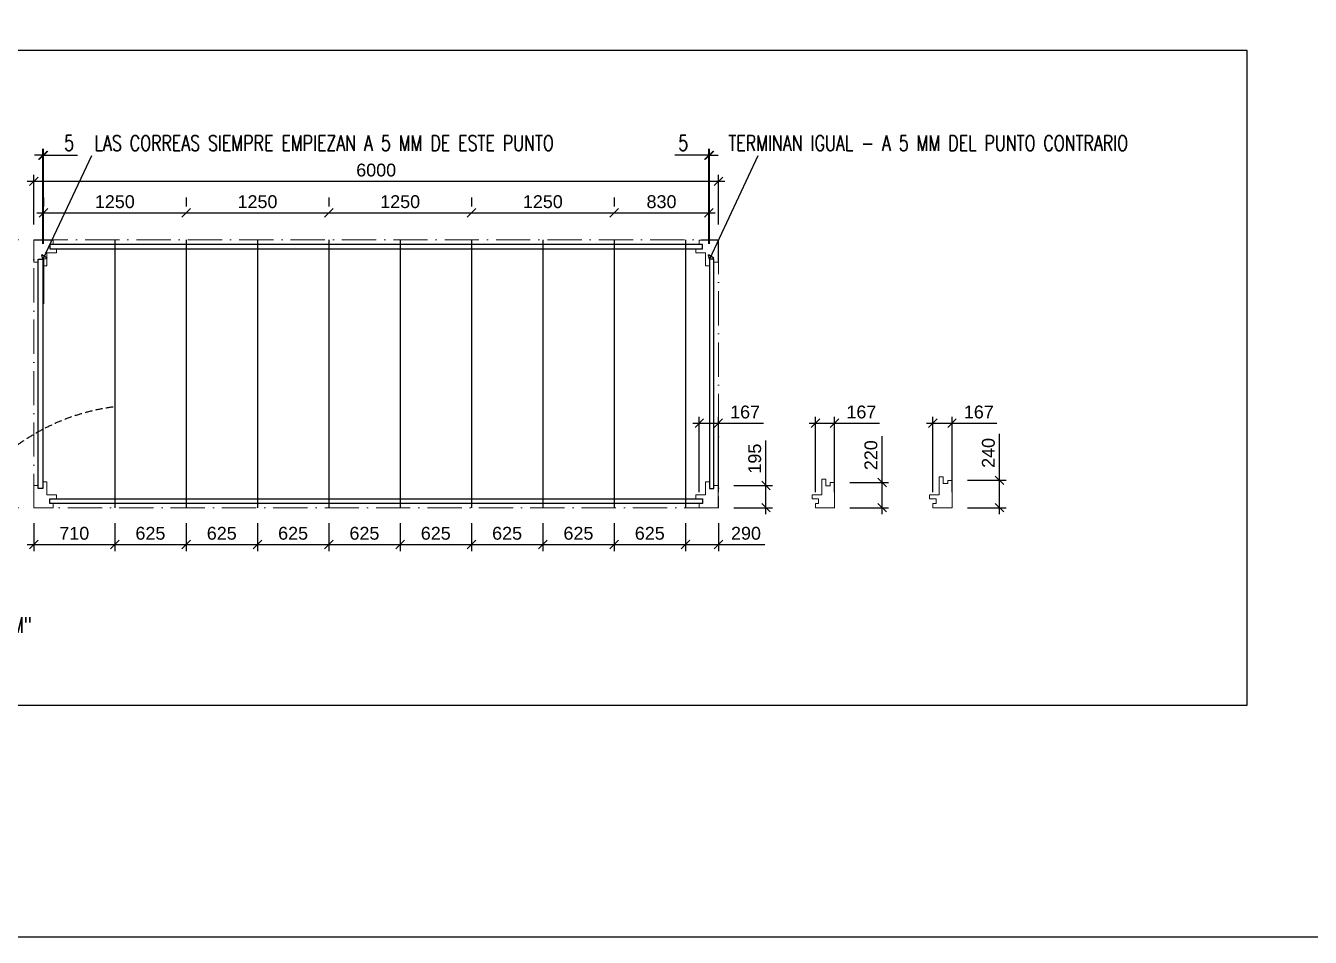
# Model space of a CAD drawing. Header units: millimetres. Extents: x 367645 to 474957, y -134457 to -104992.
# Drawn here: x 373293 to 384548, y -120970 to -112981 of the extents above; entities that cross this region are included whole.
import ezdxf

# ---------------------------------------------------------------- set-up
doc = ezdxf.new("R2010")
doc.units = ezdxf.units.MM
doc.header["$LTSCALE"] = 25
doc.header["$PDMODE"] = 35
doc.header["$PDSIZE"] = 5
doc.linetypes.add('ACAD_ISO10W100', pattern=[18, 12, -3, 0, -3])
doc.linetypes.add('TRAZOS2', pattern=[0.375, 0.25, -0.125])
doc.layers.add('CARRIL', color=3, linetype='Continuous')
doc.layers.add('CORREAS', color=4, linetype='Continuous')
for name, color, linetype, lineweight in [('Cotas', 1, 'Continuous', 13), ('PL-LIM-CASETA', 8, 'ACAD_ISO10W100', 9), ('PL-PILARES', 2, 'Continuous', 18)]:
    doc.layers.add(name, color=color, linetype=linetype, lineweight=lineweight)
doc.styles.add('ARIAL', font='arial.ttf')
doc.styles.add('ROMANS', font='romans.shx', dxfattribs={"width": 0.75})
doc.dimstyles.new('PMP-T-75', dxfattribs={"dimscale": 75, "dimtxt": 1.8, "dimasz": 1, "dimexe": 0.75, "dimexo": 1.8, "dimgap": 0.54, "dimtad": 1, "dimdec": 0, "dimzin": 0, "dimdsep": 46, "dimtxsty": 'ROMANS', "dimblk1": 'OBLIQUE', "dimblk2": 'OBLIQUE', "dimsah": 1, "dimcen": 1, "dimdle": 0.75, "dimadec": 0, "dimazin": 0, "dimtfac": 1, "dimtdec": 0, "dimtofl": 0, "dimtmove": 0, "dimatfit": 3, "dimldrblk": 'OBLIQUE', "dimfxl": 1, "dimtolj": 1, "dimtzin": 0, "dimarcsym": 0})

# ---------------------------------------------------------------- blocks, each defined once
blk = doc.blocks.new('_OBLIQUE')
at = {"color": 0, "linetype": 'ByBlock'}
blk.add_line((-0.5, -0.5), (0.5, 0.5), dxfattribs=at)
blk = doc.blocks.new('*D165')
at = {"layer": 'Cotas', "color": 0, "lineweight": -2, "transparency": 16777216}
for p, q in [((373307, -114345), (379420, -114345)), ((373364, -114722), (373364, -114289)), ((379364, -114722), (379364, -114289))]:
    blk.add_line(p, q, dxfattribs=at)
at = {"layer": 'Defpoints', "color": 0, "transparency": 16777216}
for p in [(379364, -114345), (373364, -114857), (379364, -114857)]:
    blk.add_point(p, dxfattribs=at)
at = {"layer": 'Cotas', "color": 0, "lineweight": -2, "transparency": 16777216, "xscale": 75, "yscale": 75, "zscale": 75, "rotation": 180}
blk.add_blockref('_OBLIQUE', (373364, -114345), dxfattribs=at)
at = {"layer": 'Cotas', "color": 0, "lineweight": -2, "transparency": 16777216, "xscale": 75, "yscale": 75, "zscale": 75}
blk.add_blockref('_OBLIQUE', (379364, -114345), dxfattribs=at)
at = {"layer": 'Cotas', "color": 0, "transparency": 16777216, "insert": (376364, -114247), "char_height": 112.5, "attachment_point": 5, "style": 'ARIAL'}
blk.add_mtext('\\A1;6000', dxfattribs=at)
blk = doc.blocks.new('*D166')
at = {"layer": 'Cotas', "color": 0, "lineweight": -2, "transparency": 16777216}
for p, q in [((373229, -114857), (372987, -114857)), ((373044, -114801), (373044, -117264)), ((373229, -117207), (372987, -117207))]:
    blk.add_line(p, q, dxfattribs=at)
at = {"layer": 'Defpoints', "color": 0, "transparency": 16777216}
for p in [(373364, -114857), (373044, -117207), (373364, -117207)]:
    blk.add_point(p, dxfattribs=at)
at = {"layer": 'Cotas', "color": 0, "lineweight": -2, "transparency": 16777216, "xscale": 75, "yscale": 75, "zscale": 75}
for p, rotation in [((373044, -114857), 90), ((373044, -117207), 270)]:
    blk.add_blockref('_OBLIQUE', p, dxfattribs=dict(at, rotation=rotation))
at = {"layer": 'Cotas', "color": 0, "transparency": 16777216, "insert": (372946, -116032), "char_height": 112.5, "attachment_point": 5, "rotation": 90, "style": 'ARIAL'}
blk.add_mtext('\\A1;2350', dxfattribs=at)
blk = doc.blocks.new('*D167')
at = {"color": 0, "lineweight": -2, "transparency": 16777216}
for p, q in [((373444, -114117), (373369, -114117)), ((373444, -114892), (373444, -114061)), ((373449, -114892), (373449, -114061)), ((373449, -114117), (373747, -114117))]:
    blk.add_line(p, q, dxfattribs=at)
at = {"layer": 'Defpoints', "color": 0, "transparency": 16777216}
for p in [(373449, -114117), (373444, -115027), (373449, -115027)]:
    blk.add_point(p, dxfattribs=at)
at = {"color": 0, "lineweight": -2, "transparency": 16777216, "xscale": 75, "yscale": 75, "zscale": 75}
blk.add_blockref('_OBLIQUE', (373444, -114117), dxfattribs=at)
at = {"color": 0, "lineweight": -2, "transparency": 16777216, "xscale": 75, "yscale": 75, "zscale": 75, "rotation": 180}
blk.add_blockref('_OBLIQUE', (373449, -114117), dxfattribs=at)
at = {"color": 0, "transparency": 16777216, "insert": (373673, -114009), "char_height": 135, "attachment_point": 5, "style": 'ROMANS'}
blk.add_mtext('\\A1;5', dxfattribs=at)
blk = doc.blocks.new('*D168')
at = {"layer": 'Cotas', "color": 0, "lineweight": -2, "transparency": 16777216}
for p, q in [((373449, -114487), (373449, -114566)), ((374699, -114487), (374699, -114566)), ((373392, -114622), (374755, -114622))]:
    blk.add_line(p, q, dxfattribs=at)
at = {"layer": 'Defpoints', "color": 0, "transparency": 16777216}
for p in [(373449, -114622), (374699, -114622), (374699, -114622)]:
    blk.add_point(p, dxfattribs=at)
at = {"layer": 'Cotas', "color": 0, "lineweight": -2, "transparency": 16777216, "xscale": 75, "yscale": 75, "zscale": 75, "rotation": 180}
blk.add_blockref('_OBLIQUE', (373449, -114622), dxfattribs=at)
at = {"layer": 'Cotas', "color": 0, "lineweight": -2, "transparency": 16777216, "xscale": 75, "yscale": 75, "zscale": 75}
blk.add_blockref('_OBLIQUE', (374699, -114622), dxfattribs=at)
at = {"layer": 'Cotas', "color": 0, "transparency": 16777216, "insert": (374074, -114524), "char_height": 112.5, "attachment_point": 5, "style": 'ARIAL'}
blk.add_mtext('\\A1;1250', dxfattribs=at)
blk = doc.blocks.new('*D169')
at = {"color": 0, "lineweight": -2, "transparency": 16777216}
for p, q in [((379279, -114117), (378980, -114117)), ((379279, -114892), (379279, -114061)), ((379284, -114892), (379284, -114061)), ((379284, -114117), (379359, -114117))]:
    blk.add_line(p, q, dxfattribs=at)
at = {"layer": 'Defpoints', "color": 0, "transparency": 16777216}
for p in [(379279, -114117), (379279, -115027), (379284, -115027)]:
    blk.add_point(p, dxfattribs=at)
at = {"color": 0, "lineweight": -2, "transparency": 16777216, "xscale": 75, "yscale": 75, "zscale": 75}
blk.add_blockref('_OBLIQUE', (379279, -114117), dxfattribs=at)
at = {"color": 0, "lineweight": -2, "transparency": 16777216, "xscale": 75, "yscale": 75, "zscale": 75, "rotation": 180}
blk.add_blockref('_OBLIQUE', (379284, -114117), dxfattribs=at)
at = {"color": 0, "transparency": 16777216, "insert": (379054, -114009), "char_height": 135, "attachment_point": 5, "style": 'ROMANS'}
blk.add_mtext('\\A1;5', dxfattribs=at)
blk = doc.blocks.new('*D170')
at = {"layer": 'Cotas', "color": 0, "lineweight": -2, "transparency": 16777216}
for p, q in [((373364, -117342), (373364, -117585)), ((374074, -117342), (374074, -117585)), ((373307, -117528), (374130, -117528))]:
    blk.add_line(p, q, dxfattribs=at)
at = {"layer": 'Defpoints', "color": 0, "transparency": 16777216}
for p in [(373364, -117207), (374074, -117207), (374074, -117528)]:
    blk.add_point(p, dxfattribs=at)
at = {"layer": 'Cotas', "color": 0, "lineweight": -2, "transparency": 16777216, "xscale": 75, "yscale": 75, "zscale": 75, "rotation": 180}
blk.add_blockref('_OBLIQUE', (373364, -117528), dxfattribs=at)
at = {"layer": 'Cotas', "color": 0, "lineweight": -2, "transparency": 16777216, "xscale": 75, "yscale": 75, "zscale": 75}
blk.add_blockref('_OBLIQUE', (374074, -117528), dxfattribs=at)
at = {"layer": 'Cotas', "color": 0, "transparency": 16777216, "insert": (373719, -117430), "char_height": 112.5, "attachment_point": 5, "style": 'ARIAL'}
blk.add_mtext('\\A1;710', dxfattribs=at)
blk = doc.blocks.new('*D171')
at = {"color": 0, "lineweight": -2, "transparency": 16777216}
for p, q in [((379779, -117010), (379779, -116616)), ((379497, -117010), (379835, -117010)), ((379779, -117262), (379779, -117010)), ((379497, -117205), (379835, -117205))]:
    blk.add_line(p, q, dxfattribs=at)
at = {"layer": 'Defpoints', "color": 0, "transparency": 16777216}
for p in [(379362, -117010), (379779, -117010), (379362, -117205)]:
    blk.add_point(p, dxfattribs=at)
at = {"color": 0, "lineweight": -2, "transparency": 16777216, "xscale": 75, "yscale": 75, "zscale": 75}
for p, rotation in [((379779, -117010), 90), ((379779, -117205), 270)]:
    blk.add_blockref('_OBLIQUE', p, dxfattribs=dict(at, rotation=rotation))
at = {"color": 0, "transparency": 16777216, "insert": (379681, -116775), "char_height": 112.5, "attachment_point": 5, "rotation": 90, "style": 'ARIAL'}
blk.add_mtext('\\A1;195', dxfattribs=at)
blk = doc.blocks.new('*D172')
at = {"color": 0, "lineweight": -2, "transparency": 16777216}
for p, q in [((379138, -116465), (379362, -116465)), ((379195, -117070), (379195, -116409)), ((379362, -117070), (379362, -116409)), ((379362, -116465), (379756, -116465))]:
    blk.add_line(p, q, dxfattribs=at)
at = {"layer": 'Defpoints', "color": 0, "transparency": 16777216}
for p in [(379362, -116465), (379195, -117205), (379362, -117205)]:
    blk.add_point(p, dxfattribs=at)
at = {"color": 0, "lineweight": -2, "transparency": 16777216, "xscale": 75, "yscale": 75, "zscale": 75, "rotation": 180}
blk.add_blockref('_OBLIQUE', (379195, -116465), dxfattribs=at)
at = {"color": 0, "lineweight": -2, "transparency": 16777216, "xscale": 75, "yscale": 75, "zscale": 75}
blk.add_blockref('_OBLIQUE', (379362, -116465), dxfattribs=at)
at = {"color": 0, "transparency": 16777216, "insert": (379596, -116367), "char_height": 112.5, "attachment_point": 5, "style": 'ARIAL'}
blk.add_mtext('\\A1;167', dxfattribs=at)
blk = doc.blocks.new('*D173')
at = {"layer": 'Cotas', "color": 0, "lineweight": -2, "transparency": 16777216}
for p, q in [((374699, -114487), (374699, -114566)), ((375949, -114487), (375949, -114566)), ((374642, -114622), (376005, -114622))]:
    blk.add_line(p, q, dxfattribs=at)
at = {"layer": 'Defpoints', "color": 0, "transparency": 16777216}
for p in [(374699, -114622), (375949, -114622), (375949, -114622)]:
    blk.add_point(p, dxfattribs=at)
at = {"layer": 'Cotas', "color": 0, "lineweight": -2, "transparency": 16777216, "xscale": 75, "yscale": 75, "zscale": 75, "rotation": 180}
blk.add_blockref('_OBLIQUE', (374699, -114622), dxfattribs=at)
at = {"layer": 'Cotas', "color": 0, "lineweight": -2, "transparency": 16777216, "xscale": 75, "yscale": 75, "zscale": 75}
blk.add_blockref('_OBLIQUE', (375949, -114622), dxfattribs=at)
at = {"layer": 'Cotas', "color": 0, "transparency": 16777216, "insert": (375324, -114524), "char_height": 112.5, "attachment_point": 5, "style": 'ARIAL'}
blk.add_mtext('\\A1;1250', dxfattribs=at)
blk = doc.blocks.new('*D174')
at = {"layer": 'Cotas', "color": 0, "lineweight": -2, "transparency": 16777216}
for p, q in [((375949, -114487), (375949, -114566)), ((377199, -114487), (377199, -114566)), ((375892, -114622), (377255, -114622))]:
    blk.add_line(p, q, dxfattribs=at)
at = {"layer": 'Defpoints', "color": 0, "transparency": 16777216}
for p in [(375949, -114622), (377199, -114622), (377199, -114622)]:
    blk.add_point(p, dxfattribs=at)
at = {"layer": 'Cotas', "color": 0, "lineweight": -2, "transparency": 16777216, "xscale": 75, "yscale": 75, "zscale": 75, "rotation": 180}
blk.add_blockref('_OBLIQUE', (375949, -114622), dxfattribs=at)
at = {"layer": 'Cotas', "color": 0, "lineweight": -2, "transparency": 16777216, "xscale": 75, "yscale": 75, "zscale": 75}
blk.add_blockref('_OBLIQUE', (377199, -114622), dxfattribs=at)
at = {"layer": 'Cotas', "color": 0, "transparency": 16777216, "insert": (376574, -114524), "char_height": 112.5, "attachment_point": 5, "style": 'ARIAL'}
blk.add_mtext('\\A1;1250', dxfattribs=at)
blk = doc.blocks.new('*D175')
at = {"layer": 'Cotas', "color": 0, "lineweight": -2, "transparency": 16777216}
for p, q in [((377199, -114487), (377199, -114566)), ((378449, -114487), (378449, -114566)), ((377142, -114622), (378505, -114622))]:
    blk.add_line(p, q, dxfattribs=at)
at = {"layer": 'Defpoints', "color": 0, "transparency": 16777216}
for p in [(377199, -114622), (378449, -114622), (378449, -114622)]:
    blk.add_point(p, dxfattribs=at)
at = {"layer": 'Cotas', "color": 0, "lineweight": -2, "transparency": 16777216, "xscale": 75, "yscale": 75, "zscale": 75, "rotation": 180}
blk.add_blockref('_OBLIQUE', (377199, -114622), dxfattribs=at)
at = {"layer": 'Cotas', "color": 0, "lineweight": -2, "transparency": 16777216, "xscale": 75, "yscale": 75, "zscale": 75}
blk.add_blockref('_OBLIQUE', (378449, -114622), dxfattribs=at)
at = {"layer": 'Cotas', "color": 0, "transparency": 16777216, "insert": (377824, -114524), "char_height": 112.5, "attachment_point": 5, "style": 'ARIAL'}
blk.add_mtext('\\A1;1250', dxfattribs=at)
blk = doc.blocks.new('*D176')
at = {"layer": 'Cotas', "color": 0, "lineweight": -2, "transparency": 16777216}
for p, q in [((378449, -114487), (378449, -114566)), ((379279, -114892), (379279, -114566)), ((378392, -114622), (379335, -114622))]:
    blk.add_line(p, q, dxfattribs=at)
at = {"layer": 'Defpoints', "color": 0, "transparency": 16777216}
for p in [(378449, -114622), (379279, -114622), (379279, -115027)]:
    blk.add_point(p, dxfattribs=at)
at = {"layer": 'Cotas', "color": 0, "lineweight": -2, "transparency": 16777216, "xscale": 75, "yscale": 75, "zscale": 75, "rotation": 180}
blk.add_blockref('_OBLIQUE', (378449, -114622), dxfattribs=at)
at = {"layer": 'Cotas', "color": 0, "lineweight": -2, "transparency": 16777216, "xscale": 75, "yscale": 75, "zscale": 75}
blk.add_blockref('_OBLIQUE', (379279, -114622), dxfattribs=at)
at = {"layer": 'Cotas', "color": 0, "transparency": 16777216, "insert": (378864, -114524), "char_height": 112.5, "attachment_point": 5, "style": 'ARIAL'}
blk.add_mtext('\\A1;830', dxfattribs=at)
blk = doc.blocks.new('*D177')
at = {"layer": 'Cotas', "color": 0, "lineweight": -2, "transparency": 16777216}
for p, q in [((374074, -117342), (374074, -117585)), ((374699, -117342), (374699, -117585)), ((374017, -117528), (374755, -117528))]:
    blk.add_line(p, q, dxfattribs=at)
at = {"layer": 'Defpoints', "color": 0, "transparency": 16777216}
for p in [(374074, -117207), (374699, -117207), (374699, -117528)]:
    blk.add_point(p, dxfattribs=at)
at = {"layer": 'Cotas', "color": 0, "lineweight": -2, "transparency": 16777216, "xscale": 75, "yscale": 75, "zscale": 75, "rotation": 180}
blk.add_blockref('_OBLIQUE', (374074, -117528), dxfattribs=at)
at = {"layer": 'Cotas', "color": 0, "lineweight": -2, "transparency": 16777216, "xscale": 75, "yscale": 75, "zscale": 75}
blk.add_blockref('_OBLIQUE', (374699, -117528), dxfattribs=at)
at = {"layer": 'Cotas', "color": 0, "transparency": 16777216, "insert": (374386, -117430), "char_height": 112.5, "attachment_point": 5, "style": 'ARIAL'}
blk.add_mtext('\\A1;625', dxfattribs=at)
blk = doc.blocks.new('*D178')
at = {"layer": 'Cotas', "color": 0, "lineweight": -2, "transparency": 16777216}
for p, q in [((374699, -117342), (374699, -117585)), ((375324, -117342), (375324, -117585)), ((374642, -117528), (375380, -117528))]:
    blk.add_line(p, q, dxfattribs=at)
at = {"layer": 'Defpoints', "color": 0, "transparency": 16777216}
for p in [(374699, -117207), (375324, -117207), (375324, -117528)]:
    blk.add_point(p, dxfattribs=at)
at = {"layer": 'Cotas', "color": 0, "lineweight": -2, "transparency": 16777216, "xscale": 75, "yscale": 75, "zscale": 75, "rotation": 180}
blk.add_blockref('_OBLIQUE', (374699, -117528), dxfattribs=at)
at = {"layer": 'Cotas', "color": 0, "lineweight": -2, "transparency": 16777216, "xscale": 75, "yscale": 75, "zscale": 75}
blk.add_blockref('_OBLIQUE', (375324, -117528), dxfattribs=at)
at = {"layer": 'Cotas', "color": 0, "transparency": 16777216, "insert": (375011, -117430), "char_height": 112.5, "attachment_point": 5, "style": 'ARIAL'}
blk.add_mtext('\\A1;625', dxfattribs=at)
blk = doc.blocks.new('*D179')
at = {"layer": 'Cotas', "color": 0, "lineweight": -2, "transparency": 16777216}
for p, q in [((375324, -117342), (375324, -117585)), ((375949, -117342), (375949, -117585)), ((375267, -117528), (376005, -117528))]:
    blk.add_line(p, q, dxfattribs=at)
at = {"layer": 'Defpoints', "color": 0, "transparency": 16777216}
for p in [(375324, -117207), (375949, -117207), (375949, -117528)]:
    blk.add_point(p, dxfattribs=at)
at = {"layer": 'Cotas', "color": 0, "lineweight": -2, "transparency": 16777216, "xscale": 75, "yscale": 75, "zscale": 75, "rotation": 180}
blk.add_blockref('_OBLIQUE', (375324, -117528), dxfattribs=at)
at = {"layer": 'Cotas', "color": 0, "lineweight": -2, "transparency": 16777216, "xscale": 75, "yscale": 75, "zscale": 75}
blk.add_blockref('_OBLIQUE', (375949, -117528), dxfattribs=at)
at = {"layer": 'Cotas', "color": 0, "transparency": 16777216, "insert": (375636, -117430), "char_height": 112.5, "attachment_point": 5, "style": 'ARIAL'}
blk.add_mtext('\\A1;625', dxfattribs=at)
blk = doc.blocks.new('*D180')
at = {"layer": 'Cotas', "color": 0, "lineweight": -2, "transparency": 16777216}
for p, q in [((375949, -117342), (375949, -117585)), ((376574, -117342), (376574, -117585)), ((375892, -117528), (376630, -117528))]:
    blk.add_line(p, q, dxfattribs=at)
at = {"layer": 'Defpoints', "color": 0, "transparency": 16777216}
for p in [(375949, -117207), (376574, -117207), (376574, -117528)]:
    blk.add_point(p, dxfattribs=at)
at = {"layer": 'Cotas', "color": 0, "lineweight": -2, "transparency": 16777216, "xscale": 75, "yscale": 75, "zscale": 75, "rotation": 180}
blk.add_blockref('_OBLIQUE', (375949, -117528), dxfattribs=at)
at = {"layer": 'Cotas', "color": 0, "lineweight": -2, "transparency": 16777216, "xscale": 75, "yscale": 75, "zscale": 75}
blk.add_blockref('_OBLIQUE', (376574, -117528), dxfattribs=at)
at = {"layer": 'Cotas', "color": 0, "transparency": 16777216, "insert": (376261, -117430), "char_height": 112.5, "attachment_point": 5, "style": 'ARIAL'}
blk.add_mtext('\\A1;625', dxfattribs=at)
blk = doc.blocks.new('*D181')
at = {"layer": 'Cotas', "color": 0, "lineweight": -2, "transparency": 16777216}
for p, q in [((376574, -117342), (376574, -117585)), ((377199, -117342), (377199, -117585)), ((376517, -117528), (377255, -117528))]:
    blk.add_line(p, q, dxfattribs=at)
at = {"layer": 'Defpoints', "color": 0, "transparency": 16777216}
for p in [(376574, -117207), (377199, -117207), (377199, -117528)]:
    blk.add_point(p, dxfattribs=at)
at = {"layer": 'Cotas', "color": 0, "lineweight": -2, "transparency": 16777216, "xscale": 75, "yscale": 75, "zscale": 75, "rotation": 180}
blk.add_blockref('_OBLIQUE', (376574, -117528), dxfattribs=at)
at = {"layer": 'Cotas', "color": 0, "lineweight": -2, "transparency": 16777216, "xscale": 75, "yscale": 75, "zscale": 75}
blk.add_blockref('_OBLIQUE', (377199, -117528), dxfattribs=at)
at = {"layer": 'Cotas', "color": 0, "transparency": 16777216, "insert": (376886, -117430), "char_height": 112.5, "attachment_point": 5, "style": 'ARIAL'}
blk.add_mtext('\\A1;625', dxfattribs=at)
blk = doc.blocks.new('*D182')
at = {"layer": 'Cotas', "color": 0, "lineweight": -2, "transparency": 16777216}
for p, q in [((377199, -117342), (377199, -117585)), ((377824, -117342), (377824, -117585)), ((377142, -117528), (377880, -117528))]:
    blk.add_line(p, q, dxfattribs=at)
at = {"layer": 'Defpoints', "color": 0, "transparency": 16777216}
for p in [(377199, -117207), (377824, -117207), (377824, -117528)]:
    blk.add_point(p, dxfattribs=at)
at = {"layer": 'Cotas', "color": 0, "lineweight": -2, "transparency": 16777216, "xscale": 75, "yscale": 75, "zscale": 75, "rotation": 180}
blk.add_blockref('_OBLIQUE', (377199, -117528), dxfattribs=at)
at = {"layer": 'Cotas', "color": 0, "lineweight": -2, "transparency": 16777216, "xscale": 75, "yscale": 75, "zscale": 75}
blk.add_blockref('_OBLIQUE', (377824, -117528), dxfattribs=at)
at = {"layer": 'Cotas', "color": 0, "transparency": 16777216, "insert": (377511, -117430), "char_height": 112.5, "attachment_point": 5, "style": 'ARIAL'}
blk.add_mtext('\\A1;625', dxfattribs=at)
blk = doc.blocks.new('*D183')
at = {"layer": 'Cotas', "color": 0, "lineweight": -2, "transparency": 16777216}
for p, q in [((377824, -117342), (377824, -117585)), ((378449, -117342), (378449, -117585)), ((377767, -117528), (378505, -117528))]:
    blk.add_line(p, q, dxfattribs=at)
at = {"layer": 'Defpoints', "color": 0, "transparency": 16777216}
for p in [(377824, -117207), (378449, -117207), (378449, -117528)]:
    blk.add_point(p, dxfattribs=at)
at = {"layer": 'Cotas', "color": 0, "lineweight": -2, "transparency": 16777216, "xscale": 75, "yscale": 75, "zscale": 75, "rotation": 180}
blk.add_blockref('_OBLIQUE', (377824, -117528), dxfattribs=at)
at = {"layer": 'Cotas', "color": 0, "lineweight": -2, "transparency": 16777216, "xscale": 75, "yscale": 75, "zscale": 75}
blk.add_blockref('_OBLIQUE', (378449, -117528), dxfattribs=at)
at = {"layer": 'Cotas', "color": 0, "transparency": 16777216, "insert": (378136, -117430), "char_height": 112.5, "attachment_point": 5, "style": 'ARIAL'}
blk.add_mtext('\\A1;625', dxfattribs=at)
blk = doc.blocks.new('*D184')
at = {"layer": 'Cotas', "color": 0, "lineweight": -2, "transparency": 16777216}
for p, q in [((378449, -117342), (378449, -117585)), ((379074, -117342), (379074, -117585)), ((378392, -117528), (379130, -117528))]:
    blk.add_line(p, q, dxfattribs=at)
at = {"layer": 'Defpoints', "color": 0, "transparency": 16777216}
for p in [(378449, -117207), (379074, -117207), (379074, -117528)]:
    blk.add_point(p, dxfattribs=at)
at = {"layer": 'Cotas', "color": 0, "lineweight": -2, "transparency": 16777216, "xscale": 75, "yscale": 75, "zscale": 75, "rotation": 180}
blk.add_blockref('_OBLIQUE', (378449, -117528), dxfattribs=at)
at = {"layer": 'Cotas', "color": 0, "lineweight": -2, "transparency": 16777216, "xscale": 75, "yscale": 75, "zscale": 75}
blk.add_blockref('_OBLIQUE', (379074, -117528), dxfattribs=at)
at = {"layer": 'Cotas', "color": 0, "transparency": 16777216, "insert": (378761, -117430), "char_height": 112.5, "attachment_point": 5, "style": 'ARIAL'}
blk.add_mtext('\\A1;625', dxfattribs=at)
blk = doc.blocks.new('*D185')
at = {"layer": 'Cotas', "color": 0, "lineweight": -2, "transparency": 16777216}
for p, q in [((379074, -117342), (379074, -117585)), ((379364, -117342), (379364, -117585)), ((379017, -117528), (379364, -117528)), ((379364, -117528), (379770, -117528))]:
    blk.add_line(p, q, dxfattribs=at)
at = {"layer": 'Defpoints', "color": 0, "transparency": 16777216}
for p in [(379074, -117207), (379364, -117207), (379364, -117528)]:
    blk.add_point(p, dxfattribs=at)
at = {"layer": 'Cotas', "color": 0, "lineweight": -2, "transparency": 16777216, "xscale": 75, "yscale": 75, "zscale": 75, "rotation": 180}
blk.add_blockref('_OBLIQUE', (379074, -117528), dxfattribs=at)
at = {"layer": 'Cotas', "color": 0, "lineweight": -2, "transparency": 16777216, "xscale": 75, "yscale": 75, "zscale": 75}
blk.add_blockref('_OBLIQUE', (379364, -117528), dxfattribs=at)
at = {"layer": 'Cotas', "color": 0, "transparency": 16777216, "insert": (379604, -117430), "char_height": 112.5, "attachment_point": 5, "style": 'ARIAL'}
blk.add_mtext('\\A1;290', dxfattribs=at)
blk = doc.blocks.new('*D190')
at = {"color": 0, "lineweight": -2, "transparency": 16777216}
for p, q in [((380797, -116985), (380797, -116579)), ((380515, -116985), (380854, -116985)), ((380797, -117262), (380797, -116985)), ((380515, -117205), (380854, -117205))]:
    blk.add_line(p, q, dxfattribs=at)
at = {"layer": 'Defpoints', "color": 0, "transparency": 16777216}
for p in [(380380, -116985), (380797, -116985), (380380, -117205)]:
    blk.add_point(p, dxfattribs=at)
at = {"color": 0, "lineweight": -2, "transparency": 16777216, "xscale": 75, "yscale": 75, "zscale": 75}
for p, rotation in [((380797, -116985), 90), ((380797, -117205), 270)]:
    blk.add_blockref('_OBLIQUE', p, dxfattribs=dict(at, rotation=rotation))
at = {"color": 0, "transparency": 16777216, "insert": (380699, -116745), "char_height": 112.5, "attachment_point": 5, "rotation": 90, "style": 'ARIAL'}
blk.add_mtext('\\A1;220', dxfattribs=at)
blk = doc.blocks.new('*D191')
at = {"color": 0, "lineweight": -2, "transparency": 16777216}
for p, q in [((380157, -116465), (380380, -116465)), ((380213, -117070), (380213, -116409)), ((380380, -117070), (380380, -116409)), ((380380, -116465), (380774, -116465))]:
    blk.add_line(p, q, dxfattribs=at)
at = {"layer": 'Defpoints', "color": 0, "transparency": 16777216}
for p in [(380380, -116465), (380213, -117205), (380380, -117205)]:
    blk.add_point(p, dxfattribs=at)
at = {"color": 0, "lineweight": -2, "transparency": 16777216, "xscale": 75, "yscale": 75, "zscale": 75, "rotation": 180}
blk.add_blockref('_OBLIQUE', (380213, -116465), dxfattribs=at)
at = {"color": 0, "lineweight": -2, "transparency": 16777216, "xscale": 75, "yscale": 75, "zscale": 75}
blk.add_blockref('_OBLIQUE', (380380, -116465), dxfattribs=at)
at = {"color": 0, "transparency": 16777216, "insert": (380615, -116367), "char_height": 112.5, "attachment_point": 5, "style": 'ARIAL'}
blk.add_mtext('\\A1;167', dxfattribs=at)
blk = doc.blocks.new('*D192')
at = {"color": 0, "lineweight": -2, "transparency": 16777216}
for p, q in [((381826, -116965), (381826, -116559)), ((381544, -116965), (381883, -116965)), ((381826, -117262), (381826, -116965)), ((381544, -117205), (381883, -117205))]:
    blk.add_line(p, q, dxfattribs=at)
at = {"layer": 'Defpoints', "color": 0, "transparency": 16777216}
for p in [(381409, -116965), (381826, -116965), (381409, -117205)]:
    blk.add_point(p, dxfattribs=at)
at = {"color": 0, "lineweight": -2, "transparency": 16777216, "xscale": 75, "yscale": 75, "zscale": 75}
for p, rotation in [((381826, -116965), 90), ((381826, -117205), 270)]:
    blk.add_blockref('_OBLIQUE', p, dxfattribs=dict(at, rotation=rotation))
at = {"color": 0, "transparency": 16777216, "insert": (381728, -116725), "char_height": 112.5, "attachment_point": 5, "rotation": 90, "style": 'ARIAL'}
blk.add_mtext('\\A1;240', dxfattribs=at)
blk = doc.blocks.new('*D193')
at = {"color": 0, "lineweight": -2, "transparency": 16777216}
for p, q in [((381186, -116465), (381409, -116465)), ((381242, -117070), (381242, -116409)), ((381409, -117070), (381409, -116409)), ((381409, -116465), (381803, -116465))]:
    blk.add_line(p, q, dxfattribs=at)
at = {"layer": 'Defpoints', "color": 0, "transparency": 16777216}
for p in [(381409, -116465), (381242, -117205), (381409, -117205)]:
    blk.add_point(p, dxfattribs=at)
at = {"color": 0, "lineweight": -2, "transparency": 16777216, "xscale": 75, "yscale": 75, "zscale": 75, "rotation": 180}
blk.add_blockref('_OBLIQUE', (381242, -116465), dxfattribs=at)
at = {"color": 0, "lineweight": -2, "transparency": 16777216, "xscale": 75, "yscale": 75, "zscale": 75}
blk.add_blockref('_OBLIQUE', (381409, -116465), dxfattribs=at)
at = {"color": 0, "transparency": 16777216, "insert": (381644, -116367), "char_height": 112.5, "attachment_point": 5, "style": 'ARIAL'}
blk.add_mtext('\\A1;167', dxfattribs=at)

msp = doc.modelspace()

# ---------------------------------------------------------------- linework, layer by layer
for p, q in [((373869.062, -114120.174), (373443.64, -115027.353)), ((379709.062, -114120.174), (379283.64, -115027.353)), ((373443.64, -115027.353), (373435.768, -114989.586)), ((373481.407, -115019.481), (373435.768, -114989.586)), ((373443.64, -115027.353), (373481.407, -115019.481)), ((379283.64, -115027.353), (379275.768, -114989.586)), ((379321.407, -115019.481), (379275.768, -114989.586)), ((379283.64, -115027.353), (379321.407, -115019.481)), ((373443.64, -115027.353), (373448.64, -115027.353)), ((373448.64, -115027.353), (373448.64, -115419.628))]:
    msp.add_line(p, q)
for points in [[(367644.525, -104992.242), (402208.715, -104992.242), (402208.715, -120969.827), (367644.525, -120969.827)], [(383996.053, -113199.699), (368081.962, -113199.699), (368081.962, -118935.189), (383996.053, -118935.189)]]:
    msp.add_lwpolyline(points, close=True)
at = {"layer": 'CARRIL'}
for points in [[(373505.64, -114937.353), (379221.64, -114937.353), (379221.64, -114897.353), (373505.64, -114897.353)], [(373403.64, -115027.353), (373443.64, -115027.353), (373443.64, -117037.353), (373403.64, -117037.353)], [(379283.64, -117037.353), (379323.64, -117037.353), (379323.64, -115027.353), (379283.64, -115027.353)], [(373505.64, -117127.353), (379221.64, -117127.353), (379221.64, -117167.353), (373505.64, -117167.353)]]:
    msp.add_lwpolyline(points, close=True, dxfattribs=at)
at = {"layer": 'CORREAS'}
for p, q in [((374073.64, -114857.353), (374073.64, -117207.353)), ((374698.64, -114857.353), (374698.64, -117207.353)), ((375323.64, -114857.353), (375323.64, -117207.353)), ((375948.64, -114857.353), (375948.64, -117207.353)), ((376573.64, -114857.353), (376573.64, -117207.353)), ((377198.64, -114857.353), (377198.64, -117207.353)), ((377823.64, -114857.353), (377823.64, -117207.353)), ((378448.64, -114857.353), (378448.64, -117207.353)), ((379073.64, -114857.353), (379073.64, -117207.353))]:
    msp.add_line(p, q, dxfattribs=at)
at = {"layer": 'CORREAS', "color": 4, "linetype": 'TRAZOS2', "ltscale": 10}
msp.add_lwpolyline([(372511.355, -117694.983, -0.305485631), (374058.64, -116323.003)], format="xyb", dxfattribs=at)
at = {"layer": 'PL-LIM-CASETA', "color": 253}
msp.add_lwpolyline([(379363.64, -117207.353), (373363.64, -117207.353), (373363.64, -114857.353), (379363.64, -114857.353)], close=True, dxfattribs=at)
at = {"layer": 'PL-PILARES'}
for p, q in [((373363.64, -114857.353), (373365.64, -114857.353)), ((373365.64, -114859.353), (373532.64, -114859.353)), ((373365.64, -115054.353), (373365.64, -114859.353)), ((373505.64, -114897.353), (373505.64, -114937.353)), ((373532.64, -114897.353), (373505.64, -114897.353)), ((373532.64, -114859.353), (373532.64, -114897.353)), ((379194.64, -114859.353), (379194.64, -114897.353)), ((379361.64, -114859.353), (379194.64, -114859.353)), ((379194.64, -114897.353), (379221.64, -114897.353)), ((379221.64, -114897.353), (379221.64, -114937.353)), ((379363.64, -114857.353), (379361.64, -114857.353)), ((379361.64, -115054.353), (379361.64, -114859.353)), ((373563.64, -114972.353), (373478.64, -114972.353)), ((373478.64, -115085.353), (373478.64, -114972.353)), ((373563.64, -114937.353), (373505.64, -114937.353)), ((373563.64, -114937.353), (373563.64, -114972.353)), ((379163.64, -114937.353), (379221.64, -114937.353)), ((379163.64, -114937.353), (379163.64, -114972.353)), ((379163.64, -114972.353), (379248.64, -114972.353)), ((379248.64, -115085.353), (379248.64, -114972.353)), ((373403.64, -115027.353), (373443.64, -115027.353)), ((373403.64, -115027.353), (373403.64, -115054.353)), ((373443.64, -115027.353), (373443.64, -115085.353)), ((373443.64, -115085.353), (373478.64, -115085.353)), ((379283.64, -115085.353), (379248.64, -115085.353)), ((379323.64, -115027.353), (379283.64, -115027.353)), ((379283.64, -115027.353), (379283.64, -115085.353)), ((379323.64, -115027.353), (379323.64, -115054.353)), ((381331.401, -116934.353), (381296.401, -116934.353)), ((381296.401, -116934.353), (381296.401, -117092.353)), ((381331.401, -116992.353), (381331.401, -116934.353)), ((373365.64, -117010.353), (373365.64, -117205.353)), ((373403.64, -117037.353), (373403.64, -117010.353)), ((373403.64, -117037.353), (373443.64, -117037.353)), ((373443.64, -116979.353), (373478.64, -116979.353)), ((373443.64, -117037.353), (373443.64, -116979.353)), ((373478.64, -116979.353), (373478.64, -117092.353)), ((379283.64, -116979.353), (379248.64, -116979.353)), ((379248.64, -116979.353), (379248.64, -117092.353)), ((379283.64, -117037.353), (379283.64, -116979.353)), ((379323.64, -117037.353), (379283.64, -117037.353)), ((379323.64, -117037.353), (379323.64, -117010.353)), ((379361.64, -117010.353), (379361.64, -117205.353)), ((380302.449, -116954.353), (380267.449, -116954.353)), ((380267.449, -116954.353), (380267.449, -117092.353)), ((380302.449, -117012.353), (380302.449, -116954.353)), ((380342.449, -117012.353), (380302.449, -117012.353)), ((380342.449, -117012.353), (380342.449, -116985.353)), ((380380.449, -116985.353), (380380.449, -117205.353)), ((381371.401, -116992.353), (381331.401, -116992.353)), ((381371.401, -116992.353), (381371.401, -116965.353)), ((381409.401, -116965.353), (381409.401, -117205.353)), ((373563.64, -117092.353), (373478.64, -117092.353)), ((373505.64, -117167.353), (373505.64, -117127.353)), ((373563.64, -117127.353), (373505.64, -117127.353)), ((373563.64, -117127.353), (373563.64, -117092.353)), ((379163.64, -117092.353), (379248.64, -117092.353)), ((379163.64, -117127.353), (379163.64, -117092.353)), ((379163.64, -117127.353), (379221.64, -117127.353)), ((379221.64, -117167.353), (379221.64, -117127.353)), ((380182.449, -117092.353), (380267.449, -117092.353)), ((380182.449, -117127.353), (380182.449, -117092.353)), ((380182.449, -117127.353), (380240.449, -117127.353)), ((380240.449, -117167.353), (380240.449, -117127.353)), ((381211.401, -117092.353), (381296.401, -117092.353)), ((381211.401, -117127.353), (381211.401, -117092.353)), ((381211.401, -117127.353), (381269.401, -117127.353)), ((381269.401, -117167.353), (381269.401, -117127.353)), ((373363.64, -117207.353), (373365.64, -117207.353)), ((373365.64, -117205.353), (373532.64, -117205.353)), ((373532.64, -117167.353), (373505.64, -117167.353)), ((373532.64, -117205.353), (373532.64, -117167.353)), ((379194.64, -117167.353), (379221.64, -117167.353)), ((379194.64, -117205.353), (379194.64, -117167.353)), ((379361.64, -117205.353), (379194.64, -117205.353)), ((379363.64, -117207.353), (379361.64, -117207.353)), ((380213.449, -117167.353), (380240.449, -117167.353)), ((380213.449, -117205.353), (380213.449, -117167.353)), ((380380.449, -117205.353), (380213.449, -117205.353)), ((380382.449, -117207.353), (380380.449, -117207.353)), ((381242.401, -117167.353), (381269.401, -117167.353)), ((381242.401, -117205.353), (381242.401, -117167.353)), ((381409.401, -117205.353), (381242.401, -117205.353)), ((381411.401, -117207.353), (381409.401, -117207.353))]:
    msp.add_line(p, q, dxfattribs=at)
for points in [[(373403.64, -115054.353), (373365.64, -115054.353)], [(379323.64, -115054.353), (379361.64, -115054.353)], [(373403.64, -117010.353), (373365.64, -117010.353)], [(379323.64, -117010.353), (379361.64, -117010.353)], [(380342.449, -116985.353), (380380.449, -116985.353)], [(381371.401, -116965.353), (381409.401, -116965.353)]]:
    msp.add_lwpolyline(points, dxfattribs=at)

# ---------------------------------------------------------------- texts
at = {"char_height": 135, "width": 5579.14778, "attachment_point": 1, "style": 'ROMANS'}
for s, insert in [('LAS CORREAS SIEMPRE EMPIEZAN A 5 MM DE ESTE PUNTO', (373897.397, -113941.918)), ('TERMINAN IGUAL - A 5 MM DEL PUNTO CONTRARIO', (379450.01, -113941.918))]:
    msp.add_mtext(s, dxfattribs=dict(at, insert=insert))
at = {"layer": 'CORREAS', "color": 1, "insert": (368460.608, -118165.454), "char_height": 135, "width": 5779.22169, "attachment_point": 1, "style": 'ROMANS'}
msp.add_mtext('SE ACOTAN TODAS DESDE EL INICIO HASTA EL FINAL DE LOS "6000MM"', dxfattribs=at)

# ---------------------------------------------------------------- dimensions: what is measured, and where the dimension line sits
dim = msp.add_linear_dim(base=(373448.64, -114117.418), p1=(373443.64, -115027.353), p2=(373448.64, -115027.353), dimstyle='PMP-T-75')
dim.commit()
dim.dimension.update_dxf_attribs({"geometry": '*D167', "text_midpoint": (373672.89, -114009.418)})
dim = msp.add_linear_dim(base=(379278.64, -114117.418), p1=(379283.64, -115027.353), p2=(379278.64, -115027.353), angle=180, dimstyle='PMP-T-75')
dim.commit()
dim.dimension.update_dxf_attribs({"geometry": '*D169', "text_midpoint": (379054.39, -114009.418)})
for base, p1, p2, picture, middle in [((379361.64, -116465.132), (379194.64, -117205.353), (379361.64, -117205.353), '*D172', (379596.124, -116367.193)), ((380380.449, -116465.132), (380213.449, -117205.353), (380380.449, -117205.353), '*D191', (380614.933, -116367.193)), ((381409.401, -116465.132), (381242.401, -117205.353), (381409.401, -117205.353), '*D193', (381643.886, -116367.193))]:
    dim = msp.add_linear_dim(base=base, p1=p1, p2=p2, dimstyle='PMP-T-75', override={"dimtxt": 1.5, "dimtxsty": 'ARIAL'})
    dim.commit()
    dim.dimension.update_dxf_attribs({"geometry": picture, "text_midpoint": middle})
for base, p1, p2, picture, middle in [((380797.355, -116985.353), (380380.449, -117205.353), (380380.449, -116985.353), '*D190', (380699.415, -116744.806)), ((381826.307, -116965.353), (381409.401, -117205.353), (381409.401, -116965.353), '*D192', (381728.367, -116724.806)), ((379778.545, -117010.353), (379361.64, -117205.353), (379361.64, -117010.353), '*D171', (379680.606, -116775.447))]:
    dim = msp.add_linear_dim(base=base, p1=p1, p2=p2, angle=90, dimstyle='PMP-T-75', override={"dimtxt": 1.5, "dimtxsty": 'ARIAL'})
    dim.commit()
    dim.dimension.update_dxf_attribs({"geometry": picture, "text_midpoint": middle})
at = {"layer": 'Cotas'}
dim = msp.add_linear_dim(base=(379363.64, -114344.909), p1=(373363.64, -114857.353), p2=(379363.64, -114857.353), dimstyle='PMP-T-75', override={"dimtxt": 1.5, "dimtxsty": 'ARIAL'}, dxfattribs=at)
dim.commit()
dim.dimension.update_dxf_attribs({"geometry": '*D165', "text_midpoint": (376363.64, -114344.909), "dimtype": 160})
for base, p1, p2, picture, middle in [((374698.64, -114622.222), (373448.64, -114622.222), (374698.64, -114622.222), '*D168', (374073.64, -114524.282)), ((375948.64, -114622.222), (374698.64, -114622.222), (375948.64, -114622.222), '*D173', (375323.64, -114524.282)), ((377198.64, -114622.222), (375948.64, -114622.222), (377198.64, -114622.222), '*D174', (376573.64, -114524.282)), ((378448.64, -114622.222), (377198.64, -114622.222), (378448.64, -114622.222), '*D175', (377823.64, -114524.282)), ((379278.64, -114622.222), (378448.64, -114622.222), (379278.64, -115027.353), '*D176', (378863.64, -114524.244)), ((374073.64, -117528.313), (373363.64, -117207.353), (374073.64, -117207.353), '*D170', (373718.64, -117430.373)), ((374698.64, -117528.313), (374073.64, -117207.353), (374698.64, -117207.353), '*D177', (374386.14, -117430.373)), ((375323.64, -117528.313), (374698.64, -117207.353), (375323.64, -117207.353), '*D178', (375011.14, -117430.373)), ((375948.64, -117528.313), (375323.64, -117207.353), (375948.64, -117207.353), '*D179', (375636.14, -117430.373)), ((376573.64, -117528.313), (375948.64, -117207.353), (376573.64, -117207.353), '*D180', (376261.14, -117430.373)), ((377198.64, -117528.313), (376573.64, -117207.353), (377198.64, -117207.353), '*D181', (376886.14, -117430.373)), ((377823.64, -117528.313), (377198.64, -117207.353), (377823.64, -117207.353), '*D182', (377511.14, -117430.373)), ((378448.64, -117528.313), (377823.64, -117207.353), (378448.64, -117207.353), '*D183', (378136.14, -117430.373)), ((379073.64, -117528.313), (378448.64, -117207.353), (379073.64, -117207.353), '*D184', (378761.14, -117430.373)), ((379363.64, -117528.313), (379073.64, -117207.353), (379363.64, -117207.353), '*D185', (379604.186, -117430.373))]:
    dim = msp.add_linear_dim(base=base, p1=p1, p2=p2, dimstyle='PMP-T-75', override={"dimtxt": 1.5, "dimtxsty": 'ARIAL'}, dxfattribs=at)
    dim.commit()
    dim.dimension.update_dxf_attribs({"geometry": picture, "text_midpoint": middle})
dim = msp.add_linear_dim(base=(373043.721, -117207.353), p1=(373363.64, -114857.353), p2=(373363.64, -117207.353), angle=90, dimstyle='PMP-T-75', override={"dimtxt": 1.5, "dimtxsty": 'ARIAL'}, dxfattribs=at)
dim.commit()
dim.dimension.update_dxf_attribs({"geometry": '*D166', "text_midpoint": (372945.743, -116032.353)})

doc.saveas('drawing.dxf')
